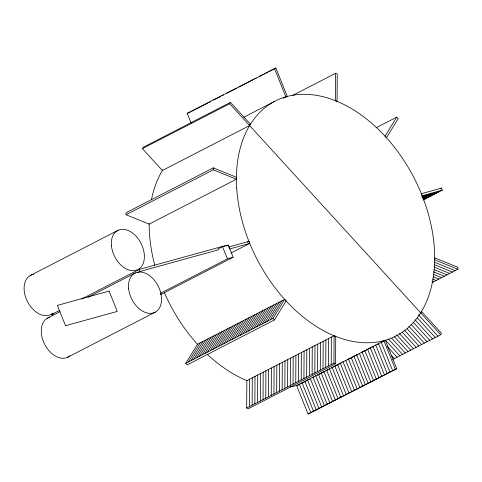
<?xml version="1.0" encoding="UTF-8"?>
<svg xmlns="http://www.w3.org/2000/svg" width="482" height="482" viewBox="0 0 482 482"><rect width="100%" height="100%" fill="white"/><g stroke="black" fill="none" stroke-linecap="round" stroke-linejoin="round"><path stroke-width="0.72" d="M126.019 214.725L126.031 212.767L213.267 167.85L236.409 177.256L236.397 179.214L149.161 224.13L126.019 214.725L213.255 169.809L236.397 179.214M213.255 169.809L213.267 167.85M246.682 408.031L246.844 380.617L334.08 335.695L335.731 336.37L335.574 363.783L248.338 408.7L246.682 408.031L333.924 363.115L335.574 363.783M249.411 406.627L249.568 379.214M252.134 405.223L252.291 377.81M254.864 403.82L255.02 376.406M257.587 402.416L257.743 375.002M260.316 401.012L260.473 373.598M263.039 399.608L263.196 372.194M265.769 398.204L265.925 370.791M268.492 396.8L268.649 369.387M271.221 395.397L271.378 367.983M273.945 393.993L274.101 366.579M276.674 392.589L276.831 365.175M279.397 391.185L279.554 363.771M282.127 389.781L282.283 362.368M284.85 388.378L285.007 360.964M287.579 386.974L287.736 359.56M290.303 385.57L290.459 358.156M293.026 384.166L293.189 356.752M295.755 382.762L295.912 355.348M298.478 381.358L298.635 353.945M301.208 379.955L301.364 352.541M303.931 378.551L304.088 351.137M306.66 377.147L306.817 349.733M309.384 375.743L309.54 348.329M312.113 374.339L312.27 346.926M314.836 372.935L314.993 345.522M317.566 371.532L317.722 344.118M320.289 370.128L320.446 342.714M323.018 368.724L323.175 341.31M325.742 367.32L325.898 339.906M328.471 365.916L328.628 338.503M331.194 364.519L331.351 337.099M333.924 363.115L334.08 335.695M335.58 73.3L335.424 100.714L337.075 101.383L337.231 73.969L335.58 73.3L292.297 95.587M457.888 269.233L457.9 267.275L434.758 257.87L434.746 259.828L457.888 269.233L432.264 282.428M142.407 148.631L143.244 147.275L230.48 102.359L250.441 124.211L249.604 125.567L162.368 170.483L142.407 148.631L229.643 103.714L230.48 102.359M185.751 363.314L197.457 344.275L284.693 299.358L286.121 300.919L274.415 319.958L187.179 364.874L185.751 363.314L272.987 318.397L284.693 299.358M188.474 361.91L200.181 342.871M191.203 360.506L202.91 341.467M193.927 359.102L205.633 340.063M196.656 357.698L208.363 338.659M199.379 356.294L211.086 337.255M202.109 354.891L213.815 335.852M204.832 353.487L216.538 334.448M207.561 352.083L219.268 333.044M210.285 350.679L221.991 331.64M213.014 349.281L224.72 330.236M215.737 347.877L227.444 328.832M218.467 346.474L230.173 327.429M221.19 345.07L232.896 326.031M223.919 343.666L235.626 324.627M226.642 342.262L238.349 323.223M229.366 340.858L241.072 321.819M232.095 339.455L243.802 320.416M234.818 338.051L246.525 319.012M237.548 336.647L249.254 317.608M240.271 335.243L251.978 316.204M243 333.839L254.707 314.8M245.724 332.435L257.43 313.396M248.453 331.032L260.16 311.993M251.176 329.628L262.883 310.589M253.906 328.224L265.612 309.185M256.629 326.82L268.335 307.781M259.358 325.416L271.065 306.377M262.081 324.012L273.788 304.973M264.811 322.609L276.517 303.57M267.534 321.205L279.241 302.166M270.263 319.801L281.97 300.762M396.74 117.126L385.034 136.165L386.462 137.725L398.168 118.686L396.74 117.126L376.099 127.754M420.714 312.872L421.545 311.517L441.512 333.369L440.675 334.725L392.691 359.433M191.089 123.018L187.185 113.306L275.855 67.992L287.29 96.436L283.187 98.208M189.167 112.631L190.8 111.788M191.89 111.228L193.529 110.384M194.071 110.107L196.252 108.98M196.801 108.703L203.886 105.052M204.977 104.492L207.706 103.088M208.79 102.521L210.429 101.684M213.701 99.997L218.063 97.75M218.605 97.472L220.244 96.629M221.877 95.785L223.515 94.942M226.787 93.261L228.968 92.134M229.51 91.857L236.602 88.206M238.783 87.085L240.416 86.242M240.964 85.959L243.145 84.838M243.687 84.555L245.868 83.434M246.416 83.151L250.779 80.91M251.321 80.627L253.502 79.506M254.592 78.946L256.225 78.102M259.497 76.415L267.679 72.204M268.769 71.643L270.402 70.8M271.493 70.239L273.131 69.396M273.674 69.119L275.855 67.992M243.868 117.198L274.499 101.425M249.351 124.772L250.441 124.211M30.137 275.577L118.192 230.239M52.219 315.8L51.67 314.445L59.66 310.33M81.639 299.015L138.906 269.528L225.13 245.687M47.284 318.247L60.093 311.649M88.061 297.249L135.346 272.902M137.725 272.589L139.726 271.559L218.701 249.724M217.852 249.043L222.515 246.639L228.263 245.055L233.161 257.243L160.578 294.616M226.263 246.079L228.263 245.055M247.308 242.205L248.941 241.368L249.76 243.398L231.113 252.996M160.157 293.466L227.414 258.834L233.161 257.243M67.456 357.361L155.511 312.017M440.18 188.811L441.512 188.125L442.331 190.155L423.25 199.982M296.629 385.564L385.299 340.25L396.734 368.694L308.064 414.008L296.629 385.564L298.063 385.166M298.732 384.823L300.063 384.136M301.395 383.449L309.384 379.334M312.716 377.623L314.047 376.936M317.379 375.219L325.368 371.104M326.7 370.423L328.031 369.736M331.363 368.019L341.352 362.88M347.341 359.789L350.673 358.078M352.005 357.391L357.999 354.306M361.325 352.589L364.657 350.878M365.989 350.191L373.978 346.076M377.31 344.359L378.641 343.678M381.973 341.961L383.304 341.274M308.064 414.008L396.734 368.694M187.185 113.306L188.619 112.909M248.941 241.368L228.823 246.929L229.643 248.959L249.76 243.398M441.512 188.125L421.395 193.686L422.214 195.716L442.331 190.155M421.642 196.523L439.602 191.559M422.509 196.939L436.879 192.963M422.654 197.548L434.149 194.367M422.804 198.156L431.426 195.77M422.949 198.765L428.697 197.174M423.1 199.373L425.974 198.578M51.67 314.445L53.845 313.848M434.746 262.335L455.165 270.637M434.74 264.847L452.435 272.041M434.059 267.082L449.712 273.445M434.053 269.589L446.983 274.848M433.366 271.824L444.259 276.252M433.366 274.336L441.53 277.656M433.36 276.843L438.807 279.06M432.679 279.078L436.077 280.464M431.993 281.313L433.354 281.868M229.643 103.714L440.675 334.725M418.484 314.824L437.945 336.129M417.255 317.867L435.222 337.533M415.026 319.819L432.493 338.936M413.303 322.313L429.769 340.34M411.074 324.266L427.046 341.744M408.844 326.212L424.317 343.148M407.121 328.712L421.593 344.552M404.392 330.11L418.864 345.956M402.163 332.062L416.141 347.359M399.439 333.466L413.411 348.763M396.71 334.87L410.688 350.167M394.487 336.822L407.959 351.571M391.758 338.225L405.235 352.975M388.534 339.081L402.506 354.378M385.811 340.485L399.783 355.782M387.076 346.257L397.054 357.186M391.336 355.312L394.33 358.59M272.987 318.397L274.415 319.958M274.421 68.39L285.856 96.834M383.865 340.641L395.3 369.092M381.135 342.045L392.571 370.489M378.412 343.449L389.848 371.893M375.683 344.853L387.118 373.297M372.96 346.257L384.395 374.701M370.23 347.661L381.666 376.105M367.507 349.064L378.942 377.508M364.784 350.468L376.213 378.912M362.054 351.872L373.49 380.316M359.331 353.276L370.76 381.72M356.602 354.68L368.037 383.124M353.878 356.084L365.314 384.528M351.149 357.487L362.584 385.931M348.426 358.891L359.861 387.335M345.696 360.295L357.132 388.739M342.973 361.699L354.409 390.143M340.244 363.103L351.679 391.547M337.521 364.506L348.956 392.951M334.791 365.91L346.227 394.354M332.068 367.314L343.503 395.758M329.339 368.718L340.774 397.162M326.615 370.122L338.051 398.566M323.892 371.526L335.321 399.97M321.163 372.929L332.598 401.373M318.439 374.333L329.869 402.777M315.71 375.737L327.145 404.181M312.987 377.141L324.416 405.585M310.257 378.545L321.693 406.989M307.534 379.949L318.97 408.393M304.805 381.352L316.24 409.796M302.081 382.756L313.517 411.2M299.352 384.16L310.788 412.604M222.515 246.639L227.414 258.834M138.906 269.528L139.726 271.559M297.798 385.238A132.086 88.423 62.8 0 1 290.194 386.895M246.977 380.666A132.086 88.423 62.8 0 1 207.218 354.24M197.68 344.522A132.086 88.423 62.8 0 1 164.344 292.61M154.77 265.214A132.086 88.423 62.8 0 1 149.161 223.642M151.475 199.602A132.086 88.423 62.8 0 1 162.789 169.809M69.794 355.855A22.015 14.737 62.8 0 1 44.687 344.353A22.015 14.737 62.8 0 1 49.863 317.204M52.64 313.192A22.015 14.737 62.8 0 1 27.227 301.069A22.015 14.737 62.8 0 1 33.638 274.354M109.083 291.092L57.352 305.395L65.516 325.712L117.253 311.408L109.083 291.092M236.692 188.209A132.086 88.423 62.8 0 0 391.625 338.021A132.086 88.423 62.8 0 0 378.412 129.393A132.086 88.423 62.8 0 0 236.692 188.209M128.574 288.109A22.015 14.737 62.8 0 0 154.692 312.444A22.015 14.737 62.8 0 0 151.788 277.469A22.015 14.737 62.8 0 0 128.574 288.109M111.42 245.446A22.015 14.737 62.8 0 0 137.539 269.775A22.015 14.737 62.8 0 0 134.641 234.8A22.015 14.737 62.8 0 0 111.42 245.446"/></g></svg>
